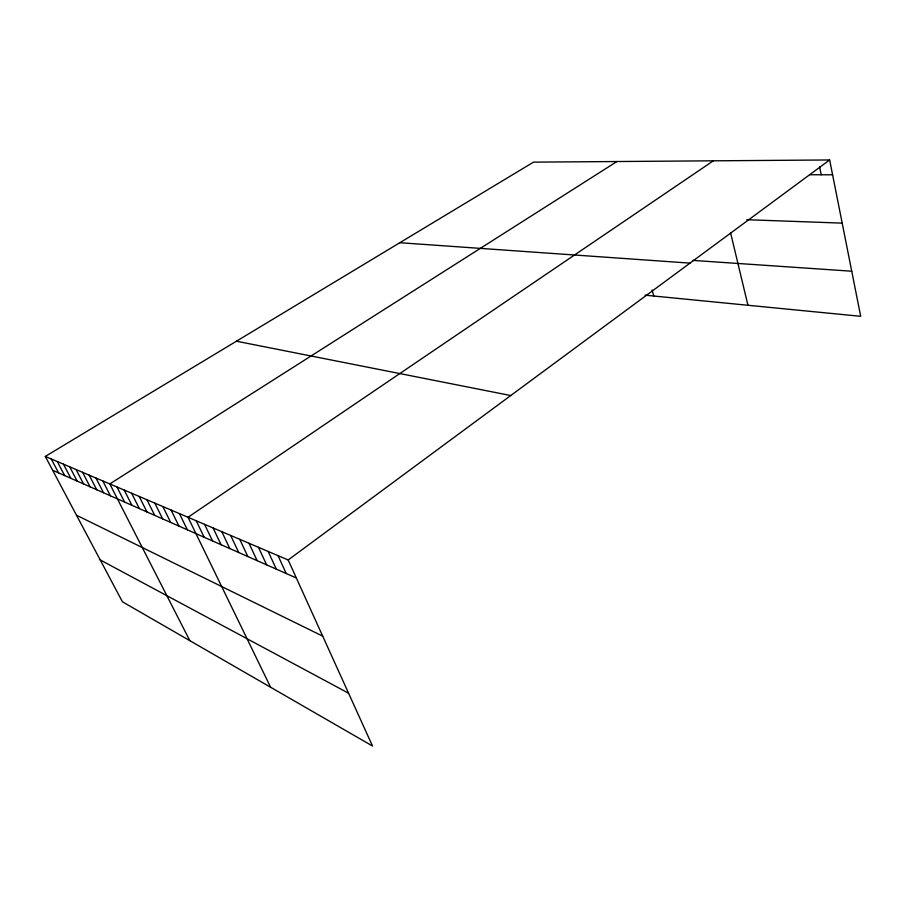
<?xml version="1.0" encoding="UTF-8"?>
<svg xmlns="http://www.w3.org/2000/svg" width="906" height="906" viewBox="0 0 906 906"><rect width="100%" height="100%" fill="white"/><g stroke="black" fill="none" stroke-linecap="round" stroke-linejoin="round"><path stroke-width="1.36" d="M829.647 159.966L533.498 162.14L45.3 456.431L288.165 559.965L829.647 159.966L860.7 316.319L645.049 295.175M713.328 160.826L188.018 517.269L270.622 687.258M616.941 161.528L109.796 483.929L189.83 640.655M810.032 174.733L832.591 174.801M746.816 219.716L842.195 223.125M692.886 260.396L851.742 271.211M399.829 242.717L689.998 263.125M236.432 341.211L510.758 395.537M52.627 470.248L296.33 577.983M76.489 515.22L322.706 636.148M100.204 559.908L348.584 693.215M45.3 456.431L122.412 601.777L372.525 746.034L288.165 559.965M51.234 458.957L58.596 472.887M57.282 461.539L64.666 475.571M69.694 466.828L77.146 481.086M63.431 464.155L70.849 478.3M76.07 469.546L83.556 483.917M82.559 472.32L90.079 486.805M89.173 475.14L96.727 489.738M95.923 478.006L103.499 492.728M102.786 480.939L110.407 495.786M116.931 486.964L124.609 502.06M124.213 490.067L131.914 505.299M131.63 493.238L139.365 508.583M139.207 496.465L146.965 511.947M146.931 499.75L154.722 515.378M154.813 503.113L162.638 518.878M162.854 506.545L170.702 522.445M171.064 510.044L178.946 526.08M179.445 513.623L187.361 529.806M196.206 520.757L204.167 537.235M204.552 524.325L212.548 540.939M213.08 527.96L221.087 544.721M221.789 531.663L229.818 548.572M230.668 535.457L238.731 552.513M239.739 539.319L247.825 556.533M249.014 543.272L257.111 560.644M258.482 547.315L266.602 564.834M268.165 551.437L276.296 569.115M278.051 555.65L286.205 573.498M652.105 289.999L653.758 296.024M730.564 232.74L747.948 305.265M819.602 166.738L821.221 174.767"/></g></svg>
